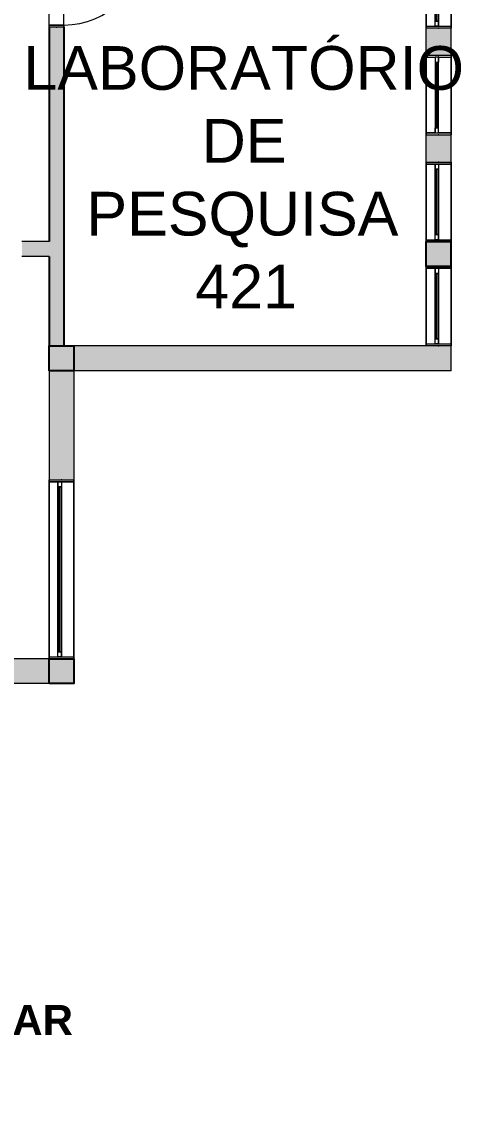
# Model space of a CAD drawing. Header units: metres. Extents: x 512 to 829, y -209 to 245.
# Drawn here: x 771.52 to 775.94, y -110.24 to -99.24 of the extents above; entities that cross this region are included whole.
import ezdxf

# ---------------------------------------------------------------- set-up
doc = ezdxf.new("R2010")
doc.units = ezdxf.units.M
doc.header["$LTSCALE"] = 0.508
doc.set_wipeout_variables(frame=1)
doc.header["$PDSIZE"] = -2
for name, color, linetype, lineweight in [('AMB-NOVOS', 10, 'Continuous', 15), ('None', 7, 'Continuous', 5), ('NãoImprimir', 7, 'Continuous', 5), ('Peitoris', 2, 'Continuous', 5), ('Telhado-Princ', 7, 'Continuous', 5)]:
    doc.layers.add(name, color=color, linetype=linetype, lineweight=lineweight)
doc.styles.add('Arial (bold)', font='arialbd.ttf')

# ---------------------------------------------------------------- blocks, each defined once
blk = doc.blocks.new('Grupo-1932')
at = {"color": 7, "linetype": 'Continuous', "lineweight": 5}
for points in [[(-0.9, 0.125), (-0.88095, 0.125), (-0.88095, -0.125), (-0.9, -0.125)], [(0.88095, 0.125), (0.9, 0.125), (0.9, -0.125), (0.88095, -0.125)]]:
    blk.add_wipeout(points, dxfattribs=at).dxf.layer = 'None'
at = {"layer": 'None', "color": 7, "linetype": 'Continuous', "lineweight": 5}
for points in [[(-0.9, 0.125), (-0.88095, 0.125), (-0.88095, -0.125), (-0.9, -0.125)], [(0.88095, 0.125), (0.9, 0.125), (0.9, -0.125), (0.88095, -0.125)]]:
    blk.add_lwpolyline(points, close=True, dxfattribs=at)
blk = doc.blocks.new('Grupo-1933')
at = {"layer": 'None', "color": 7}
blk.add_blockref('Grupo-1932', (0, 0), dxfattribs=at)
at = {"layer": 'None', "color": 7, "linetype": 'Continuous', "lineweight": 5}
for p, q in [((-0.9, 0.125), (-0.88095, 0.125)), ((-0.88095, 0.125), (-0.88095, -0.125)), ((0.9, 0.125), (0.88095, 0.125)), ((0.88095, 0.125), (0.88095, -0.125)), ((-0.9, -0.125), (-0.88095, -0.125)), ((0.9, -0.125), (0.88095, -0.125))]:
    blk.add_line(p, q, dxfattribs=at)
blk = doc.blocks.new('Grupo-1934')
at = {"layer": 'None', "color": 7, "linetype": 'Continuous', "lineweight": 5}
for p, q in [((-0.88095, 0.034925), (-0.88095, 0)), ((0.88095, 0.034925), (0.88095, 0))]:
    blk.add_line(p, q, dxfattribs=at)
blk = doc.blocks.new('Grupo-1935')
at = {"color": 7, "linetype": 'Continuous', "lineweight": 5}
for points in [[(-0.88095, 0.034925), (-0.83015, 0.034925), (-0.83015, 0), (-0.88095, 0)], [(0.83015, 0.034925), (0.88095, 0.034925), (0.88095, 0), (0.83015, 0)]]:
    blk.add_wipeout(points, dxfattribs=at).dxf.layer = 'None'
at = {"layer": 'None', "color": 7, "linetype": 'Continuous', "lineweight": 5}
for points in [[(-0.88095, 0.034925), (-0.83015, 0.034925), (-0.83015, 0), (-0.88095, 0)], [(0.83015, 0.034925), (0.88095, 0.034925), (0.88095, 0), (0.83015, 0)]]:
    blk.add_lwpolyline(points, close=True, dxfattribs=at)
blk = doc.blocks.new('Grupo-1936')
at = {"layer": 'None', "color": 7}
blk.add_blockref('Grupo-1934', (0, 0), dxfattribs=at)
at = {"color": 7, "linetype": 'Continuous', "lineweight": 5}
blk.add_wipeout([(-0.83015, 0.034925), (0.83015, 0.034925), (0.83015, 0), (-0.83015, 0)], dxfattribs=at).dxf.layer = 'None'
at = {"layer": 'None', "color": 7, "linetype": 'Continuous', "lineweight": 5}
blk.add_lwpolyline([(-0.83015, 0.034925), (0.83015, 0.034925), (0.83015, 0), (-0.83015, 0)], close=True, dxfattribs=at)
at = {"layer": 'None', "color": 7}
blk.add_blockref('Grupo-1935', (0, 0), dxfattribs=at)
at = {"layer": 'None', "color": 7, "linetype": 'Continuous', "lineweight": 5}
for p, q in [((-0.88095, 0.034925), (-0.83015, 0.034925)), ((-0.88095, 0), (-0.83015, 0)), ((-0.83015, 0.034925), (-0.83015, 0)), ((0.88095, 0.034925), (0.83015, 0.034925)), ((0.83015, 0.034925), (0.83015, 0)), ((0.88095, 0), (0.83015, 0))]:
    blk.add_line(p, q, dxfattribs=at)
blk = doc.blocks.new('Grupo-1937')
at = {"color": 7, "linetype": 'Continuous', "lineweight": 9}
blk.add_wipeout([(-0.83, 0.018), (0.83, 0.018), (0.83, 0.017), (-0.83, 0.017)], dxfattribs=at).dxf.layer = 'None'
blk = doc.blocks.new('Grupo-1938')
at = {"layer": 'None', "color": 7}
blk.add_blockref('Grupo-1937', (0, 0), dxfattribs=at)
at = {"layer": 'None', "color": 7, "linetype": 'Continuous', "lineweight": 25}
for p, q in [((-0.83, 0.018), (0.83, 0.018)), ((-0.83, 0.017), (0.83, 0.017))]:
    blk.add_line(p, q, dxfattribs=at)
blk = doc.blocks.new('Grupo-1939')
at = {"layer": 'None', "color": 7, "linetype": 'Continuous', "lineweight": 20}
for p, q in [((0.9, 0.125), (-0.9, 0.125)), ((0.9, -0.125), (-0.9, -0.125))]:
    blk.add_line(p, q, dxfattribs=at)
blk = doc.blocks.new('Window (2D)-172')
at = {"color": 7, "linetype": 'Continuous', "lineweight": 5}
blk.add_wipeout([(-0.9, 0.125), (0.9, 0.125), (0.9, -0.125), (-0.9, -0.125)], dxfattribs=at).dxf.layer = 'None'
at = {"layer": 'None', "color": 7}
blk.add_blockref('Grupo-1933', (0, 0), dxfattribs=at)
at = {"layer": 'None', "color": 7, "linetype": 'Continuous', "lineweight": 5}
for p, q in [((-0.9, 0.125), (0.9, 0.125)), ((-0.9, -0.125), (0.9, -0.125))]:
    blk.add_line(p, q, dxfattribs=at)
at = {"layer": 'NãoImprimir', "linetype": 'Continuous'}
for p in [(-0.9, 0), (0.9, 0)]:
    blk.add_point(p, dxfattribs=at)
at = {"layer": 'Peitoris'}
blk.add_blockref('Grupo-1936', (0, 0), dxfattribs=at)
blk.add_blockref('Grupo-1938', (0, 0), dxfattribs=at)
at = {"layer": 'Telhado-Princ'}
blk.add_blockref('Grupo-1939', (0, 0), dxfattribs=at)
blk = doc.blocks.new('Grupo-2080')
at = {"color": 7, "linetype": 'Continuous', "lineweight": 5}
for points in [[(-0.4, 0.125), (-0.38095, 0.125), (-0.38095, -0.125), (-0.4, -0.125)], [(0.38095, 0.125), (0.4, 0.125), (0.4, -0.125), (0.38095, -0.125)]]:
    blk.add_wipeout(points, dxfattribs=at).dxf.layer = 'None'
at = {"layer": 'None', "color": 7, "linetype": 'Continuous', "lineweight": 5}
for points in [[(-0.4, 0.125), (-0.38095, 0.125), (-0.38095, -0.125), (-0.4, -0.125)], [(0.38095, 0.125), (0.4, 0.125), (0.4, -0.125), (0.38095, -0.125)]]:
    blk.add_lwpolyline(points, close=True, dxfattribs=at)
blk = doc.blocks.new('Grupo-2081')
at = {"layer": 'None', "color": 7}
blk.add_blockref('Grupo-2080', (0, 0), dxfattribs=at)
at = {"layer": 'None', "color": 7, "linetype": 'Continuous', "lineweight": 5}
for p, q in [((-0.4, 0.125), (-0.38095, 0.125)), ((-0.38095, 0.125), (-0.38095, -0.125)), ((0.4, 0.125), (0.38095, 0.125)), ((0.38095, 0.125), (0.38095, -0.125)), ((-0.4, -0.125), (-0.38095, -0.125)), ((0.4, -0.125), (0.38095, -0.125))]:
    blk.add_line(p, q, dxfattribs=at)
blk = doc.blocks.new('Grupo-2082')
at = {"layer": 'None', "color": 7, "linetype": 'Continuous', "lineweight": 5}
for p, q in [((-0.38095, 0.034925), (-0.38095, 0)), ((0.38095, 0.034925), (0.38095, 0))]:
    blk.add_line(p, q, dxfattribs=at)
blk = doc.blocks.new('Grupo-2083')
at = {"color": 7, "linetype": 'Continuous', "lineweight": 5}
for points in [[(-0.38095, 0.034925), (-0.33015, 0.034925), (-0.33015, 0), (-0.38095, 0)], [(0.33015, 0.034925), (0.38095, 0.034925), (0.38095, 0), (0.33015, 0)]]:
    blk.add_wipeout(points, dxfattribs=at).dxf.layer = 'None'
at = {"layer": 'None', "color": 7, "linetype": 'Continuous', "lineweight": 5}
for points in [[(-0.38095, 0.034925), (-0.33015, 0.034925), (-0.33015, 0), (-0.38095, 0)], [(0.33015, 0.034925), (0.38095, 0.034925), (0.38095, 0), (0.33015, 0)]]:
    blk.add_lwpolyline(points, close=True, dxfattribs=at)
blk = doc.blocks.new('Grupo-2084')
at = {"layer": 'None', "color": 7}
blk.add_blockref('Grupo-2082', (0, 0), dxfattribs=at)
at = {"color": 7, "linetype": 'Continuous', "lineweight": 5}
blk.add_wipeout([(-0.33015, 0.034925), (0.33015, 0.034925), (0.33015, 0), (-0.33015, 0)], dxfattribs=at).dxf.layer = 'None'
at = {"layer": 'None', "color": 7, "linetype": 'Continuous', "lineweight": 5}
blk.add_lwpolyline([(-0.33015, 0.034925), (0.33015, 0.034925), (0.33015, 0), (-0.33015, 0)], close=True, dxfattribs=at)
at = {"layer": 'None', "color": 7}
blk.add_blockref('Grupo-2083', (0, 0), dxfattribs=at)
at = {"layer": 'None', "color": 7, "linetype": 'Continuous', "lineweight": 5}
for p, q in [((-0.38095, 0.034925), (-0.33015, 0.034925)), ((-0.38095, 0), (-0.33015, 0)), ((-0.33015, 0.034925), (-0.33015, 0)), ((0.38095, 0.034925), (0.33015, 0.034925)), ((0.33015, 0.034925), (0.33015, 0)), ((0.38095, 0), (0.33015, 0))]:
    blk.add_line(p, q, dxfattribs=at)
blk = doc.blocks.new('Grupo-2085')
at = {"color": 7, "linetype": 'Continuous', "lineweight": 9}
blk.add_wipeout([(-0.33, 0.018), (0.33, 0.018), (0.33, 0.017), (-0.33, 0.017)], dxfattribs=at).dxf.layer = 'None'
blk = doc.blocks.new('Grupo-2086')
at = {"layer": 'None', "color": 7}
blk.add_blockref('Grupo-2085', (0, 0), dxfattribs=at)
at = {"layer": 'None', "color": 7, "linetype": 'Continuous', "lineweight": 25}
for p, q in [((-0.33, 0.018), (0.33, 0.018)), ((-0.33, 0.017), (0.33, 0.017))]:
    blk.add_line(p, q, dxfattribs=at)
blk = doc.blocks.new('Grupo-2087')
at = {"layer": 'None', "color": 7, "linetype": 'Continuous', "lineweight": 20}
for p, q in [((0.4, 0.125), (-0.4, 0.125)), ((0.4, -0.125), (-0.4, -0.125))]:
    blk.add_line(p, q, dxfattribs=at)
blk = doc.blocks.new('Window (2D)-189')
at = {"color": 7, "linetype": 'Continuous', "lineweight": 5}
blk.add_wipeout([(-0.4, 0.125), (0.4, 0.125), (0.4, -0.125), (-0.4, -0.125)], dxfattribs=at).dxf.layer = 'None'
at = {"layer": 'None', "color": 7}
blk.add_blockref('Grupo-2081', (0, 0), dxfattribs=at)
at = {"layer": 'None', "color": 7, "linetype": 'Continuous', "lineweight": 5}
for p, q in [((-0.4, 0.125), (0.4, 0.125)), ((-0.4, -0.125), (0.4, -0.125))]:
    blk.add_line(p, q, dxfattribs=at)
at = {"layer": 'NãoImprimir', "linetype": 'Continuous'}
for p in [(-0.4, 0), (0.4, 0)]:
    blk.add_point(p, dxfattribs=at)
at = {"layer": 'Peitoris'}
blk.add_blockref('Grupo-2084', (0, 0), dxfattribs=at)
blk.add_blockref('Grupo-2086', (0, 0), dxfattribs=at)
at = {"layer": 'Telhado-Princ'}
blk.add_blockref('Grupo-2087', (0, 0), dxfattribs=at)
blk = doc.blocks.new('Grupo-2088')
at = {"color": 7, "linetype": 'Continuous', "lineweight": 5}
for points in [[(-0.4, 0.125), (-0.38095, 0.125), (-0.38095, -0.125), (-0.4, -0.125)], [(0.38095, 0.125), (0.4, 0.125), (0.4, -0.125), (0.38095, -0.125)]]:
    blk.add_wipeout(points, dxfattribs=at).dxf.layer = 'None'
at = {"layer": 'None', "color": 7, "linetype": 'Continuous', "lineweight": 5}
for points in [[(-0.4, 0.125), (-0.38095, 0.125), (-0.38095, -0.125), (-0.4, -0.125)], [(0.38095, 0.125), (0.4, 0.125), (0.4, -0.125), (0.38095, -0.125)]]:
    blk.add_lwpolyline(points, close=True, dxfattribs=at)
blk = doc.blocks.new('Grupo-2089')
at = {"layer": 'None', "color": 7}
blk.add_blockref('Grupo-2088', (0, 0), dxfattribs=at)
at = {"layer": 'None', "color": 7, "linetype": 'Continuous', "lineweight": 5}
for p, q in [((-0.4, 0.125), (-0.38095, 0.125)), ((-0.38095, 0.125), (-0.38095, -0.125)), ((0.4, 0.125), (0.38095, 0.125)), ((0.38095, 0.125), (0.38095, -0.125)), ((-0.4, -0.125), (-0.38095, -0.125)), ((0.4, -0.125), (0.38095, -0.125))]:
    blk.add_line(p, q, dxfattribs=at)
blk = doc.blocks.new('Grupo-2090')
at = {"layer": 'None', "color": 7, "linetype": 'Continuous', "lineweight": 5}
for p, q in [((-0.38095, 0.034925), (-0.38095, 0)), ((0.38095, 0.034925), (0.38095, 0))]:
    blk.add_line(p, q, dxfattribs=at)
blk = doc.blocks.new('Grupo-2091')
at = {"color": 7, "linetype": 'Continuous', "lineweight": 5}
for points in [[(-0.38095, 0.034925), (-0.33015, 0.034925), (-0.33015, 0), (-0.38095, 0)], [(0.33015, 0.034925), (0.38095, 0.034925), (0.38095, 0), (0.33015, 0)]]:
    blk.add_wipeout(points, dxfattribs=at).dxf.layer = 'None'
at = {"layer": 'None', "color": 7, "linetype": 'Continuous', "lineweight": 5}
for points in [[(-0.38095, 0.034925), (-0.33015, 0.034925), (-0.33015, 0), (-0.38095, 0)], [(0.33015, 0.034925), (0.38095, 0.034925), (0.38095, 0), (0.33015, 0)]]:
    blk.add_lwpolyline(points, close=True, dxfattribs=at)
blk = doc.blocks.new('Grupo-2092')
at = {"layer": 'None', "color": 7}
blk.add_blockref('Grupo-2090', (0, 0), dxfattribs=at)
at = {"color": 7, "linetype": 'Continuous', "lineweight": 5}
blk.add_wipeout([(-0.33015, 0.034925), (0.33015, 0.034925), (0.33015, 0), (-0.33015, 0)], dxfattribs=at).dxf.layer = 'None'
at = {"layer": 'None', "color": 7, "linetype": 'Continuous', "lineweight": 5}
blk.add_lwpolyline([(-0.33015, 0.034925), (0.33015, 0.034925), (0.33015, 0), (-0.33015, 0)], close=True, dxfattribs=at)
at = {"layer": 'None', "color": 7}
blk.add_blockref('Grupo-2091', (0, 0), dxfattribs=at)
at = {"layer": 'None', "color": 7, "linetype": 'Continuous', "lineweight": 5}
for p, q in [((-0.38095, 0.034925), (-0.33015, 0.034925)), ((-0.38095, 0), (-0.33015, 0)), ((-0.33015, 0.034925), (-0.33015, 0)), ((0.38095, 0.034925), (0.33015, 0.034925)), ((0.33015, 0.034925), (0.33015, 0)), ((0.38095, 0), (0.33015, 0))]:
    blk.add_line(p, q, dxfattribs=at)
blk = doc.blocks.new('Grupo-2093')
at = {"color": 7, "linetype": 'Continuous', "lineweight": 9}
blk.add_wipeout([(-0.33, 0.018), (0.33, 0.018), (0.33, 0.017), (-0.33, 0.017)], dxfattribs=at).dxf.layer = 'None'
blk = doc.blocks.new('Grupo-2094')
at = {"layer": 'None', "color": 7}
blk.add_blockref('Grupo-2093', (0, 0), dxfattribs=at)
at = {"layer": 'None', "color": 7, "linetype": 'Continuous', "lineweight": 25}
for p, q in [((-0.33, 0.018), (0.33, 0.018)), ((-0.33, 0.017), (0.33, 0.017))]:
    blk.add_line(p, q, dxfattribs=at)
blk = doc.blocks.new('Grupo-2095')
at = {"layer": 'None', "color": 7, "linetype": 'Continuous', "lineweight": 20}
for p, q in [((0.4, 0.125), (-0.4, 0.125)), ((0.4, -0.125), (-0.4, -0.125))]:
    blk.add_line(p, q, dxfattribs=at)
blk = doc.blocks.new('Window (2D)-190')
at = {"color": 7, "linetype": 'Continuous', "lineweight": 5}
blk.add_wipeout([(-0.4, 0.125), (0.4, 0.125), (0.4, -0.125), (-0.4, -0.125)], dxfattribs=at).dxf.layer = 'None'
at = {"layer": 'None', "color": 7}
blk.add_blockref('Grupo-2089', (0, 0), dxfattribs=at)
at = {"layer": 'None', "color": 7, "linetype": 'Continuous', "lineweight": 5}
for p, q in [((-0.4, 0.125), (0.4, 0.125)), ((-0.4, -0.125), (0.4, -0.125))]:
    blk.add_line(p, q, dxfattribs=at)
at = {"layer": 'NãoImprimir', "linetype": 'Continuous'}
for p in [(-0.4, 0), (0.4, 0)]:
    blk.add_point(p, dxfattribs=at)
at = {"layer": 'Peitoris'}
blk.add_blockref('Grupo-2092', (0, 0), dxfattribs=at)
blk.add_blockref('Grupo-2094', (0, 0), dxfattribs=at)
at = {"layer": 'Telhado-Princ'}
blk.add_blockref('Grupo-2095', (0, 0), dxfattribs=at)
blk = doc.blocks.new('Grupo-2096')
at = {"color": 7, "linetype": 'Continuous', "lineweight": 5}
for points in [[(-0.4, 0.125), (-0.38095, 0.125), (-0.38095, -0.125), (-0.4, -0.125)], [(0.38095, 0.125), (0.4, 0.125), (0.4, -0.125), (0.38095, -0.125)]]:
    blk.add_wipeout(points, dxfattribs=at).dxf.layer = 'None'
at = {"layer": 'None', "color": 7, "linetype": 'Continuous', "lineweight": 5}
for points in [[(-0.4, 0.125), (-0.38095, 0.125), (-0.38095, -0.125), (-0.4, -0.125)], [(0.38095, 0.125), (0.4, 0.125), (0.4, -0.125), (0.38095, -0.125)]]:
    blk.add_lwpolyline(points, close=True, dxfattribs=at)
blk = doc.blocks.new('Grupo-2097')
at = {"layer": 'None', "color": 7}
blk.add_blockref('Grupo-2096', (0, 0), dxfattribs=at)
at = {"layer": 'None', "color": 7, "linetype": 'Continuous', "lineweight": 5}
for p, q in [((-0.4, 0.125), (-0.38095, 0.125)), ((-0.38095, 0.125), (-0.38095, -0.125)), ((0.4, 0.125), (0.38095, 0.125)), ((0.38095, 0.125), (0.38095, -0.125)), ((-0.4, -0.125), (-0.38095, -0.125)), ((0.4, -0.125), (0.38095, -0.125))]:
    blk.add_line(p, q, dxfattribs=at)
blk = doc.blocks.new('Grupo-2098')
at = {"layer": 'None', "color": 7, "linetype": 'Continuous', "lineweight": 5}
for p, q in [((-0.38095, 0.034925), (-0.38095, 0)), ((0.38095, 0.034925), (0.38095, 0))]:
    blk.add_line(p, q, dxfattribs=at)
blk = doc.blocks.new('Grupo-2099')
at = {"color": 7, "linetype": 'Continuous', "lineweight": 5}
for points in [[(-0.38095, 0.034925), (-0.33015, 0.034925), (-0.33015, 0), (-0.38095, 0)], [(0.33015, 0.034925), (0.38095, 0.034925), (0.38095, 0), (0.33015, 0)]]:
    blk.add_wipeout(points, dxfattribs=at).dxf.layer = 'None'
at = {"layer": 'None', "color": 7, "linetype": 'Continuous', "lineweight": 5}
for points in [[(-0.38095, 0.034925), (-0.33015, 0.034925), (-0.33015, 0), (-0.38095, 0)], [(0.33015, 0.034925), (0.38095, 0.034925), (0.38095, 0), (0.33015, 0)]]:
    blk.add_lwpolyline(points, close=True, dxfattribs=at)
blk = doc.blocks.new('Grupo-2100')
at = {"layer": 'None', "color": 7}
blk.add_blockref('Grupo-2098', (0, 0), dxfattribs=at)
at = {"color": 7, "linetype": 'Continuous', "lineweight": 5}
blk.add_wipeout([(-0.33015, 0.034925), (0.33015, 0.034925), (0.33015, 0), (-0.33015, 0)], dxfattribs=at).dxf.layer = 'None'
at = {"layer": 'None', "color": 7, "linetype": 'Continuous', "lineweight": 5}
blk.add_lwpolyline([(-0.33015, 0.034925), (0.33015, 0.034925), (0.33015, 0), (-0.33015, 0)], close=True, dxfattribs=at)
at = {"layer": 'None', "color": 7}
blk.add_blockref('Grupo-2099', (0, 0), dxfattribs=at)
at = {"layer": 'None', "color": 7, "linetype": 'Continuous', "lineweight": 5}
for p, q in [((-0.38095, 0.034925), (-0.33015, 0.034925)), ((-0.38095, 0), (-0.33015, 0)), ((-0.33015, 0.034925), (-0.33015, 0)), ((0.38095, 0.034925), (0.33015, 0.034925)), ((0.33015, 0.034925), (0.33015, 0)), ((0.38095, 0), (0.33015, 0))]:
    blk.add_line(p, q, dxfattribs=at)
blk = doc.blocks.new('Grupo-2101')
at = {"color": 7, "linetype": 'Continuous', "lineweight": 9}
blk.add_wipeout([(-0.33, 0.018), (0.33, 0.018), (0.33, 0.017), (-0.33, 0.017)], dxfattribs=at).dxf.layer = 'None'
blk = doc.blocks.new('Grupo-2102')
at = {"layer": 'None', "color": 7}
blk.add_blockref('Grupo-2101', (0, 0), dxfattribs=at)
at = {"layer": 'None', "color": 7, "linetype": 'Continuous', "lineweight": 25}
for p, q in [((-0.33, 0.018), (0.33, 0.018)), ((-0.33, 0.017), (0.33, 0.017))]:
    blk.add_line(p, q, dxfattribs=at)
blk = doc.blocks.new('Grupo-2103')
at = {"layer": 'None', "color": 7, "linetype": 'Continuous', "lineweight": 20}
for p, q in [((0.4, 0.125), (-0.4, 0.125)), ((0.4, -0.125), (-0.4, -0.125))]:
    blk.add_line(p, q, dxfattribs=at)
blk = doc.blocks.new('Window (2D)-191')
at = {"color": 7, "linetype": 'Continuous', "lineweight": 5}
blk.add_wipeout([(-0.4, 0.125), (0.4, 0.125), (0.4, -0.125), (-0.4, -0.125)], dxfattribs=at).dxf.layer = 'None'
at = {"layer": 'None', "color": 7}
blk.add_blockref('Grupo-2097', (0, 0), dxfattribs=at)
at = {"layer": 'None', "color": 7, "linetype": 'Continuous', "lineweight": 5}
for p, q in [((-0.4, 0.125), (0.4, 0.125)), ((-0.4, -0.125), (0.4, -0.125))]:
    blk.add_line(p, q, dxfattribs=at)
at = {"layer": 'NãoImprimir', "linetype": 'Continuous'}
for p in [(-0.4, 0), (0.4, 0)]:
    blk.add_point(p, dxfattribs=at)
at = {"layer": 'Peitoris'}
blk.add_blockref('Grupo-2100', (0, 0), dxfattribs=at)
blk.add_blockref('Grupo-2102', (0, 0), dxfattribs=at)
at = {"layer": 'Telhado-Princ'}
blk.add_blockref('Grupo-2103', (0, 0), dxfattribs=at)
blk = doc.blocks.new('Grupo-2168')
at = {"color": 7, "linetype": 'Continuous', "lineweight": 5}
for points in [[(-0.4, 0.125), (-0.38095, 0.125), (-0.38095, -0.125), (-0.4, -0.125)], [(0.38095, 0.125), (0.4, 0.125), (0.4, -0.125), (0.38095, -0.125)]]:
    blk.add_wipeout(points, dxfattribs=at).dxf.layer = 'None'
at = {"layer": 'None', "color": 7, "linetype": 'Continuous', "lineweight": 5}
for points in [[(-0.4, 0.125), (-0.38095, 0.125), (-0.38095, -0.125), (-0.4, -0.125)], [(0.38095, 0.125), (0.4, 0.125), (0.4, -0.125), (0.38095, -0.125)]]:
    blk.add_lwpolyline(points, close=True, dxfattribs=at)
blk = doc.blocks.new('Grupo-2169')
at = {"layer": 'None', "color": 7}
blk.add_blockref('Grupo-2168', (0, 0), dxfattribs=at)
at = {"layer": 'None', "color": 7, "linetype": 'Continuous', "lineweight": 5}
for p, q in [((-0.4, 0.125), (-0.38095, 0.125)), ((-0.38095, 0.125), (-0.38095, -0.125)), ((0.4, 0.125), (0.38095, 0.125)), ((0.38095, 0.125), (0.38095, -0.125)), ((-0.4, -0.125), (-0.38095, -0.125)), ((0.4, -0.125), (0.38095, -0.125))]:
    blk.add_line(p, q, dxfattribs=at)
blk = doc.blocks.new('Grupo-2170')
at = {"layer": 'None', "color": 7, "linetype": 'Continuous', "lineweight": 5}
for p, q in [((-0.38095, 0.034925), (-0.38095, 0)), ((0.38095, 0.034925), (0.38095, 0))]:
    blk.add_line(p, q, dxfattribs=at)
blk = doc.blocks.new('Grupo-2171')
at = {"color": 7, "linetype": 'Continuous', "lineweight": 5}
for points in [[(-0.38095, 0.034925), (-0.33015, 0.034925), (-0.33015, 0), (-0.38095, 0)], [(0.33015, 0.034925), (0.38095, 0.034925), (0.38095, 0), (0.33015, 0)]]:
    blk.add_wipeout(points, dxfattribs=at).dxf.layer = 'None'
at = {"layer": 'None', "color": 7, "linetype": 'Continuous', "lineweight": 5}
for points in [[(-0.38095, 0.034925), (-0.33015, 0.034925), (-0.33015, 0), (-0.38095, 0)], [(0.33015, 0.034925), (0.38095, 0.034925), (0.38095, 0), (0.33015, 0)]]:
    blk.add_lwpolyline(points, close=True, dxfattribs=at)
blk = doc.blocks.new('Grupo-2172')
at = {"layer": 'None', "color": 7}
blk.add_blockref('Grupo-2170', (0, 0), dxfattribs=at)
at = {"color": 7, "linetype": 'Continuous', "lineweight": 5}
blk.add_wipeout([(-0.33015, 0.034925), (0.33015, 0.034925), (0.33015, 0), (-0.33015, 0)], dxfattribs=at).dxf.layer = 'None'
at = {"layer": 'None', "color": 7, "linetype": 'Continuous', "lineweight": 5}
blk.add_lwpolyline([(-0.33015, 0.034925), (0.33015, 0.034925), (0.33015, 0), (-0.33015, 0)], close=True, dxfattribs=at)
at = {"layer": 'None', "color": 7}
blk.add_blockref('Grupo-2171', (0, 0), dxfattribs=at)
at = {"layer": 'None', "color": 7, "linetype": 'Continuous', "lineweight": 5}
for p, q in [((-0.38095, 0.034925), (-0.33015, 0.034925)), ((-0.38095, 0), (-0.33015, 0)), ((-0.33015, 0.034925), (-0.33015, 0)), ((0.38095, 0.034925), (0.33015, 0.034925)), ((0.33015, 0.034925), (0.33015, 0)), ((0.38095, 0), (0.33015, 0))]:
    blk.add_line(p, q, dxfattribs=at)
blk = doc.blocks.new('Grupo-2173')
at = {"color": 7, "linetype": 'Continuous', "lineweight": 9}
blk.add_wipeout([(-0.33, 0.018), (0.33, 0.018), (0.33, 0.017), (-0.33, 0.017)], dxfattribs=at).dxf.layer = 'None'
blk = doc.blocks.new('Grupo-2174')
at = {"layer": 'None', "color": 7}
blk.add_blockref('Grupo-2173', (0, 0), dxfattribs=at)
at = {"layer": 'None', "color": 7, "linetype": 'Continuous', "lineweight": 25}
for p, q in [((-0.33, 0.018), (0.33, 0.018)), ((-0.33, 0.017), (0.33, 0.017))]:
    blk.add_line(p, q, dxfattribs=at)
blk = doc.blocks.new('Grupo-2175')
at = {"layer": 'None', "color": 7, "linetype": 'Continuous', "lineweight": 20}
for p, q in [((0.4, 0.125), (-0.4, 0.125)), ((0.4, -0.125), (-0.4, -0.125))]:
    blk.add_line(p, q, dxfattribs=at)
blk = doc.blocks.new('Window (2D)-200')
at = {"color": 7, "linetype": 'Continuous', "lineweight": 5}
blk.add_wipeout([(-0.4, 0.125), (0.4, 0.125), (0.4, -0.125), (-0.4, -0.125)], dxfattribs=at).dxf.layer = 'None'
at = {"layer": 'None', "color": 7}
blk.add_blockref('Grupo-2169', (0, 0), dxfattribs=at)
at = {"layer": 'None', "color": 7, "linetype": 'Continuous', "lineweight": 5}
for p, q in [((-0.4, 0.125), (0.4, 0.125)), ((-0.4, -0.125), (0.4, -0.125))]:
    blk.add_line(p, q, dxfattribs=at)
at = {"layer": 'NãoImprimir', "linetype": 'Continuous'}
for p in [(-0.4, 0), (0.4, 0)]:
    blk.add_point(p, dxfattribs=at)
at = {"layer": 'Peitoris'}
blk.add_blockref('Grupo-2172', (0, 0), dxfattribs=at)
blk.add_blockref('Grupo-2174', (0, 0), dxfattribs=at)
at = {"layer": 'Telhado-Princ'}
blk.add_blockref('Grupo-2175', (0, 0), dxfattribs=at)
blk = doc.blocks.new('Grupo-2212')
at = {"layer": 'None', "color": 7, "linetype": 'Continuous', "lineweight": 5}
for p, q in [((-0.42, 0.075), (-0.42, -0.075)), ((0.42, 0.075), (0.42, -0.075))]:
    blk.add_line(p, q, dxfattribs=at)
blk = doc.blocks.new('Grupo-2213')
at = {"color": 7, "linetype": 'Continuous', "lineweight": 5}
for points in [[(-0.42, 0.075), (-0.4, 0.075), (-0.4, -0.075), (-0.42, -0.075)], [(0.4, 0.075), (0.42, 0.075), (0.42, -0.075), (0.4, -0.075)]]:
    blk.add_wipeout(points, dxfattribs=at).dxf.layer = 'None'
at = {"layer": 'None', "color": 7, "linetype": 'Continuous', "lineweight": 5}
for points in [[(-0.42, 0.075), (-0.4, 0.075), (-0.4, -0.075), (-0.42, -0.075)], [(0.4, 0.075), (0.42, 0.075), (0.42, -0.075), (0.4, -0.075)]]:
    blk.add_lwpolyline(points, close=True, dxfattribs=at)
blk = doc.blocks.new('Grupo-2214')
at = {"layer": 'None', "color": 7}
blk.add_blockref('Grupo-2212', (0, 0), dxfattribs=at)
blk.add_blockref('Grupo-2213', (0, 0), dxfattribs=at)
at = {"layer": 'None', "color": 7, "linetype": 'Continuous', "lineweight": 5}
for p, q in [((-0.42, 0.075), (-0.4, 0.075)), ((-0.4, 0.075), (-0.4, -0.075)), ((0.42, 0.075), (0.4, 0.075)), ((0.4, 0.075), (0.4, -0.075)), ((-0.42, -0.075), (-0.4, -0.075)), ((0.42, -0.075), (0.4, -0.075))]:
    blk.add_line(p, q, dxfattribs=at)
blk = doc.blocks.new('Grupo-2215')
at = {"layer": 'None', "color": 7, "linetype": 'Continuous', "lineweight": 5}
blk.add_arc((-0.4, 0.075), 0.8, 0, 90, dxfattribs=at)
blk = doc.blocks.new('Grupo-2216')
at = {"color": 7, "linetype": 'Continuous', "lineweight": 5}
blk.add_wipeout([(-0.4, 0.075), (-0.4, 0.875), (-0.365, 0.875), (-0.365, 0.075)], dxfattribs=at).dxf.layer = 'None'
at = {"layer": 'None', "color": 7, "linetype": 'Continuous', "lineweight": 5}
blk.add_lwpolyline([(-0.4, 0.075), (-0.4, 0.875), (-0.365, 0.875), (-0.365, 0.075)], close=True, dxfattribs=at)
blk = doc.blocks.new('Grupo-2217')
at = {"layer": 'None', "color": 7}
blk.add_blockref('Grupo-2216', (0, 0), dxfattribs=at)
at = {"layer": 'None', "color": 7, "linetype": 'Continuous', "lineweight": 5}
for p, q in [((-0.4, 0.075), (-0.4, 0.875)), ((-0.4, 0.875), (-0.365, 0.875)), ((-0.365, 0.075), (-0.365, 0.875)), ((-0.4, 0.075), (-0.365, 0.075))]:
    blk.add_line(p, q, dxfattribs=at)
blk = doc.blocks.new('Grupo-2218')
at = {"layer": 'Peitoris', "color": 7}
blk.add_blockref('Grupo-2217', (0, 0), dxfattribs=at)
blk = doc.blocks.new('Grupo-2219')
at = {"layer": 'None', "color": 7, "linetype": 'Continuous', "lineweight": 5}
for p, q in [((0.42, 0.075), (-0.42, 0.075)), ((0.42, -0.075), (-0.42, -0.075))]:
    blk.add_line(p, q, dxfattribs=at)
blk = doc.blocks.new('Door (2D)-69')
at = {"layer": 'None', "color": 7}
blk.add_blockref('Grupo-2214', (0, 0), dxfattribs=at)
at = {"layer": 'NãoImprimir', "color": 7, "linetype": 'Continuous', "lineweight": 5}
for p in [(-0.42, 0), (0.42, 0)]:
    blk.add_point(p, dxfattribs=at)
at = {"layer": 'Peitoris', "color": 7}
blk.add_blockref('Grupo-2215', (0, 0), dxfattribs=at)
at = {"layer": 'None', "color": 7}
blk.add_blockref('Grupo-2218', (0, 0), dxfattribs=at)
at = {"layer": 'Telhado-Princ', "color": 7}
blk.add_blockref('Grupo-2219', (0, 0), dxfattribs=at)
blk = doc.blocks.new('Grupo-2260')
at = {"layer": 'None', "linetype": 'Continuous', "lineweight": 0}
for points in [[(58.815, -2.678), (58.815, -2.428), (59.065, -2.428), (59.065, -2.678)], [(55.016, -3.728), (55.016, -3.478), (55.266, -3.478), (55.266, -3.728)], [(55.016, -6.878), (55.016, -6.628), (55.266, -6.628), (55.266, -6.878)]]:
    blk.add_hatch(color=255, dxfattribs=at).paths.add_polyline_path(points)
at = {"layer": 'None', "color": 7, "linetype": 'Continuous', "lineweight": 25}
for points in [[(58.815, -2.678), (58.815, -2.428), (59.065, -2.428), (59.065, -2.678)], [(55.016, -3.728), (55.016, -3.478), (55.266, -3.478), (55.266, -3.728)], [(55.016, -6.878), (55.016, -6.628), (55.266, -6.628), (55.266, -6.878)]]:
    blk.add_lwpolyline(points, close=True, dxfattribs=at)

msp = doc.modelspace()

# ---------------------------------------------------------------- linework, layer by layer
at = {"layer": 'None', "color": 7, "linetype": 'Continuous', "lineweight": 25}
for p, q in [((771.7931, -99.2892), (771.7931, -101.4492)), ((771.9431, -99.2892), (771.9431, -102.4992)), ((771.7931, -101.5992), (771.7931, -102.4992))]:
    msp.add_line(p, q, dxfattribs=at)
at = {"layer": 'None', "color": 7, "linetype": 'Continuous', "lineweight": 18}
for p, q in [((775.5931, -99.5742), (775.5931, -99.2992)), ((775.8431, -99.5742), (775.8431, -99.2992)), ((775.5931, -100.6492), (775.5931, -100.3742)), ((775.8431, -100.6492), (775.8431, -100.3742)), ((771.7931, -101.4492), (771.5193, -101.4492)), ((775.5931, -101.6992), (775.5931, -101.4492)), ((775.8431, -101.6992), (775.8431, -101.4492)), ((771.7931, -101.5992), (771.5193, -101.5992)), ((771.7931, -102.4992), (771.7931, -103.8492)), ((775.8431, -102.7492), (775.8431, -102.4992)), ((772.0431, -102.7492), (772.0431, -103.8492)), ((775.8431, -102.7492), (772.0431, -102.7492)), ((772.0431, -105.6492), (772.0431, -105.8992)), ((772.0431, -105.8992), (763.8431, -105.8992))]:
    msp.add_line(p, q, dxfattribs=at)
at = {"layer": 'None', "color": 250, "linetype": 'Continuous'}
for points in [[(771.7931, -99.2892), (771.9431, -99.2892), (771.7931, -102.4992), (771.9431, -102.4992)], [(775.8431, -99.5742), (775.5931, -99.5742), (775.8431, -99.2992), (775.5931, -99.2992)], [(775.8431, -100.6492), (775.5931, -100.6492), (775.8431, -100.3742), (775.5931, -100.3742)], [(771.7931, -101.4492), (771.7931, -101.5992), (771.5193, -101.4492), (771.5193, -101.5992)], [(775.8431, -101.6992), (775.5931, -101.6992), (775.8431, -101.4492), (775.5931, -101.4492)], [(771.7931, -102.4992), (772.0431, -102.7492), (771.7931, -103.8492), (772.0431, -103.8492)], [(775.8431, -102.7492), (775.5931, -102.4992), (775.8431, -102.4992), (775.5931, -102.4992)], [(771.7931, -105.6492), (772.0431, -105.6492), (771.7931, -105.6492), (772.0431, -105.8992)]]:
    msp.add_solid(points, dxfattribs=at)

# ---------------------------------------------------------------- texts
at = {"layer": 'None', "color": 7, "insert": (764.3742, -109.1349), "char_height": 0.303168, "attachment_point": 1, "line_spacing_factor": 0.992596, "style": 'Arial (bold)'}
msp.add_mtext('EDIFÍCIO 04 CAIO PRADO - 2º ANDAR\\P{\\fArial|b0|i0|c0|p0;\\H0.75x;\\lPLANTA BAIXA\\PESC.: 1 / 200}', dxfattribs=at)

# ---------------------------------------------------------------- next in the draw order: block references
at = {"layer": 'None', "color": 7}
for name, p, rotation in [('Door (2D)-69', (771.8681, -98.8692), 270), ('Window (2D)-189', (775.7181, -98.8992), 90), ('Window (2D)-191', (775.7181, -101.0492), 90), ('Window (2D)-200', (775.7181, -102.0992), 90), ('Window (2D)-172', (771.9181, -104.7492), 90)]:
    msp.add_blockref(name, p, dxfattribs=dict(at, rotation=rotation))
at = {"layer": 'None', "color": 7, "xscale": -1, "rotation": 90}
msp.add_blockref('Window (2D)-190', (775.7181, -99.9742), dxfattribs=at)

# ---------------------------------------------------------------- next in the draw order: linework, layer by layer
at = {"layer": 'None', "color": 7, "linetype": 'Continuous', "lineweight": 18}
for p, q in [((775.5931, -102.4992), (771.9431, -102.4992)), ((771.7931, -105.6492), (766.3931, -105.6492))]:
    msp.add_line(p, q, dxfattribs=at)
at = {"layer": 'None', "color": 250, "linetype": 'Continuous'}
for points in [[(771.7931, -102.4992), (772.0431, -102.7492), (775.5931, -102.4992), (775.8431, -102.7492)], [(771.7931, -105.6492), (772.0431, -105.8992), (764.0931, -105.6492), (763.8431, -105.8992)]]:
    msp.add_solid(points, dxfattribs=at)

# ---------------------------------------------------------------- next in the draw order: block references
at = {"layer": 'None', "color": 7}
msp.add_blockref('Grupo-2260', (716.7769, -99.0216), dxfattribs=at)

# ---------------------------------------------------------------- next in the draw order: texts
at = {"layer": 'AMB-NOVOS', "linetype": 'Continuous', "lineweight": 0, "insert": (771.6601, -99.4811), "char_height": 0.44, "attachment_point": 1}
msp.add_mtext_dynamic_manual_height_columns('\\pi-0.12571;{\\fArial|b0|i0|c0|p34;LABORATÓRIO \\P\\pi1.67135;DE \\P\\pi0.50998;PESQUISA\\P\\pi1.60562;421}', width=4.116161, gutter_width=1, heights=[0], dxfattribs=at)

doc.saveas('drawing.dxf')
